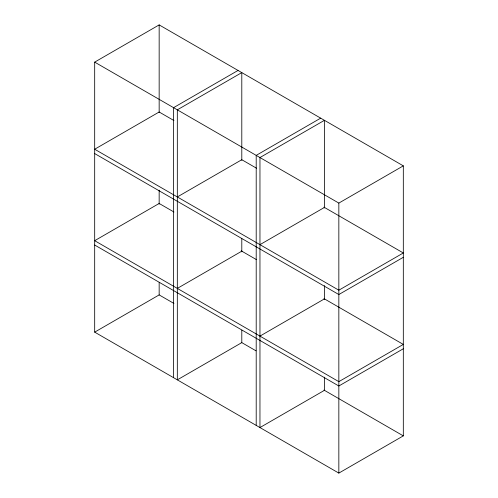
<?xml version="1.0" encoding="UTF-8"?>
<svg xmlns="http://www.w3.org/2000/svg" width="498" height="498" viewBox="0 0 498 498"><rect width="100%" height="100%" fill="white"/><g stroke="black" fill="none" stroke-linecap="round" stroke-linejoin="round"><path stroke-width="0.75" d="M94.682 62.126L159.161 24.9L403.318 165.859L403.318 435.875L338.839 473.1L94.682 332.141L94.682 62.126L338.839 203.084L403.318 165.859M238.038 70.442L173.559 107.668L173.559 377.677M177.325 196.947L241.798 159.721L256.507 168.212M320.675 118.151L256.202 155.376L256.202 425.392M94.682 332.141L159.161 294.916L173.958 303.456M177.325 288.398L241.798 251.173M259.962 244.655L324.441 207.429M259.962 336.106L324.441 298.881M403.318 257.31L338.839 294.536L94.682 153.577M403.318 348.768L338.839 385.994L94.682 245.028M173.958 120.553L159.161 112.006L94.682 149.232L338.839 290.197L403.318 252.972L323.949 207.149M173.958 212.005L159.161 203.464L94.682 240.69L338.839 381.649L403.318 344.423L323.949 298.601M241.219 250.836L256.507 259.663M241.219 342.288L256.016 350.835M323.949 390.052L403.318 435.875M338.839 203.084L338.839 473.1M324.441 207.996L324.441 120.323L259.962 157.549L259.962 427.558L324.441 390.332L324.441 377.148M324.441 285.591L324.441 299.553M241.798 160.288L241.798 72.608L177.325 109.834L177.325 379.85L241.798 342.624L241.798 330.211M241.798 238.654L241.798 251.845M159.161 24.9L159.161 112.579M159.161 190.168L159.161 204.13M159.161 282.497L159.161 294.916"/></g></svg>
